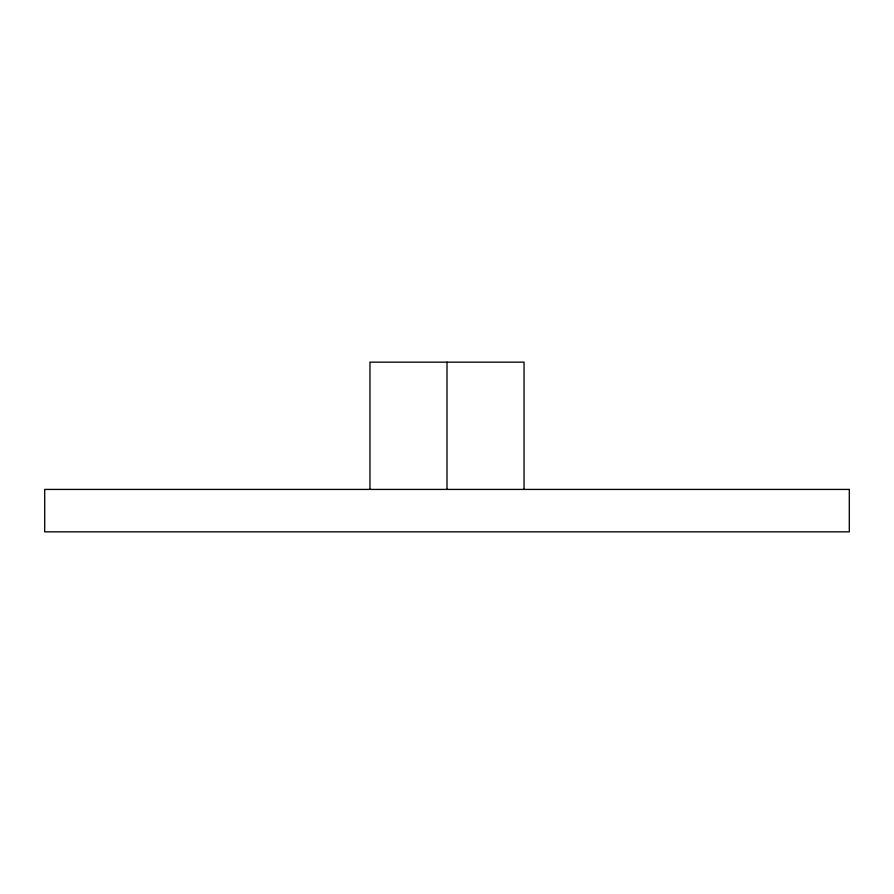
<?xml version="1.0" encoding="UTF-8"?>
<svg xmlns="http://www.w3.org/2000/svg" width="894" height="894" viewBox="0 0 894 894"><rect width="100%" height="100%" fill="white"/><g stroke="black" fill="none" stroke-linecap="round" stroke-linejoin="round"><path stroke-width="1.34" d="M524.04 489.42L524.04 362.159L369.96 362.159L369.96 489.42M447 362.159L447 489.42M849.3 489.42L44.7 489.42L44.7 531.841L849.3 531.841L849.3 489.42"/></g></svg>
